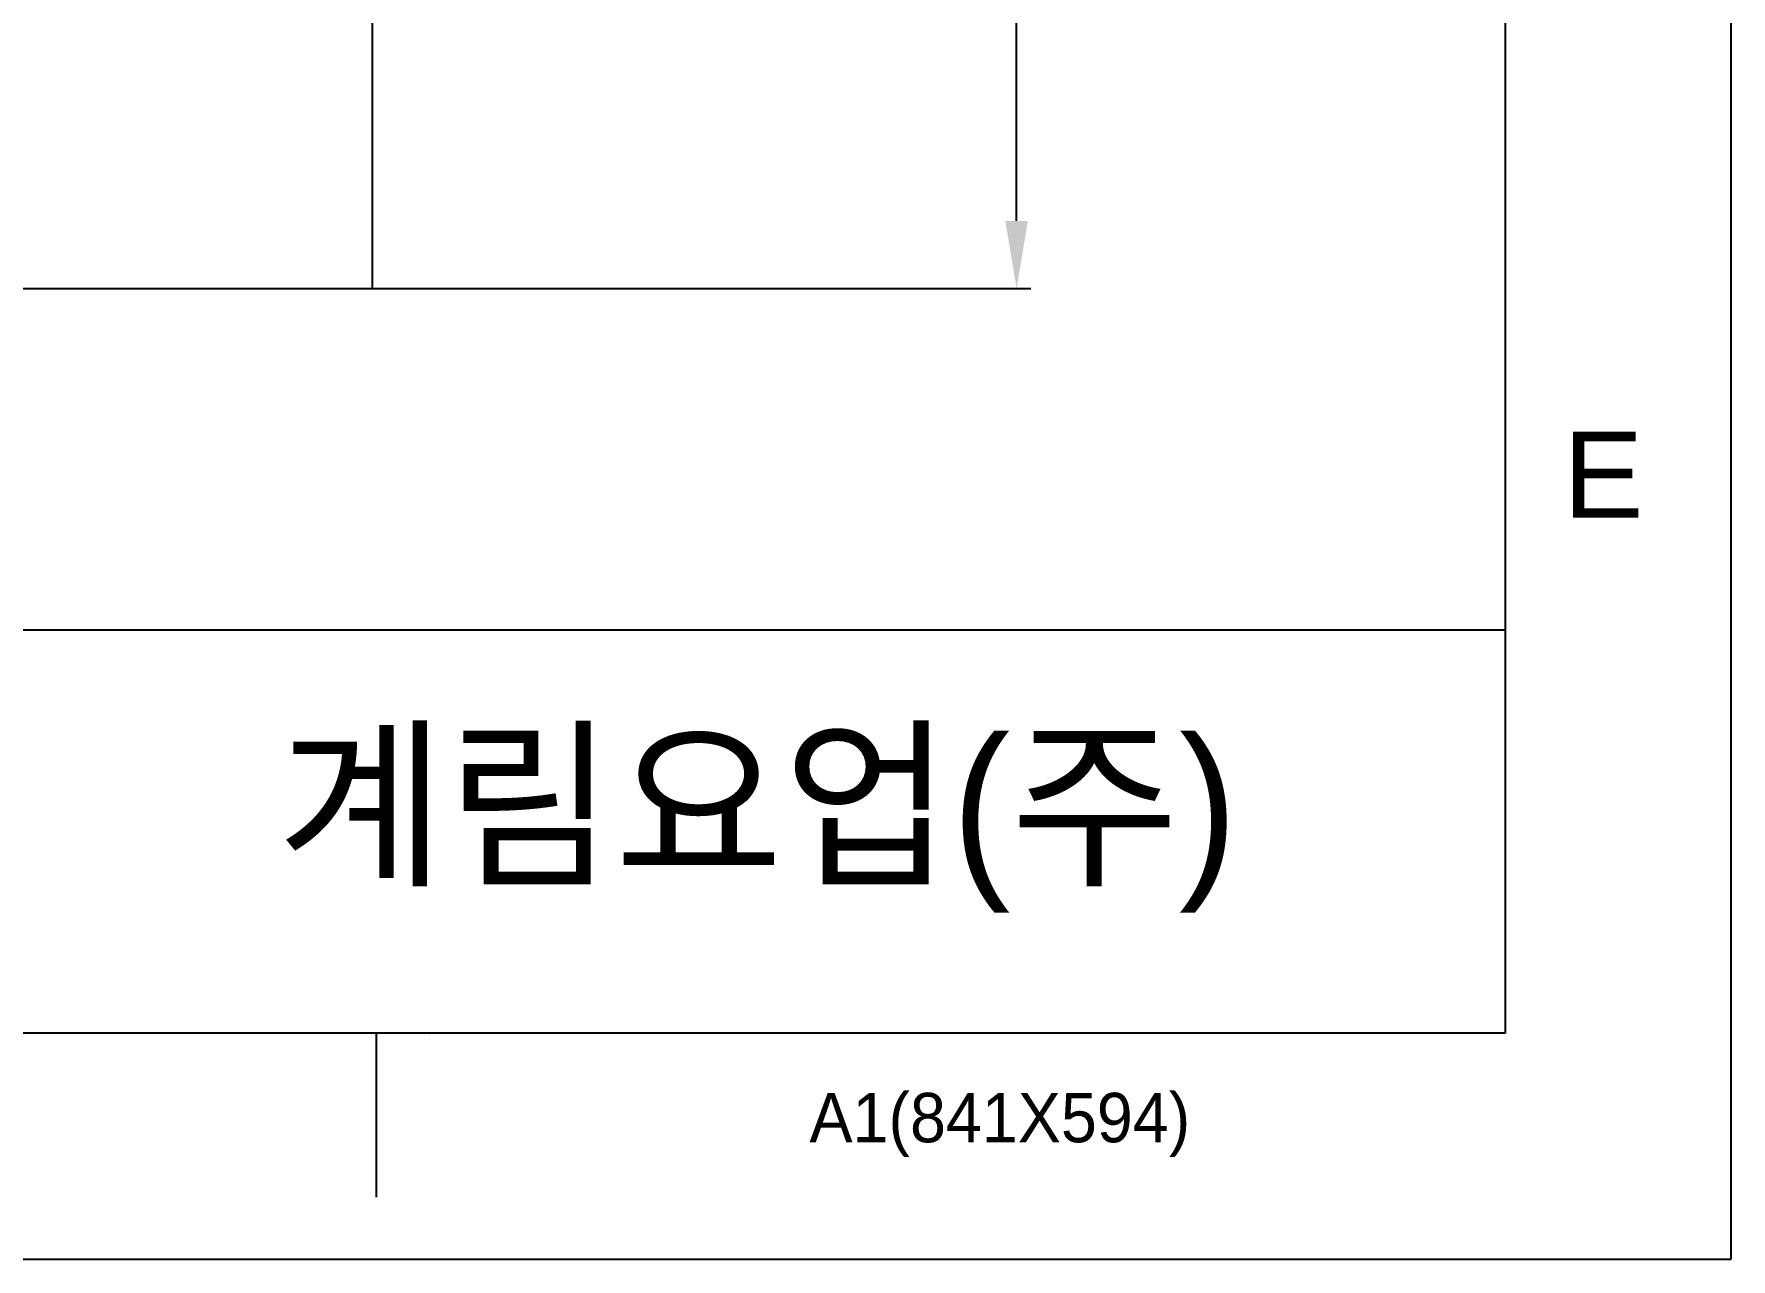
# Model space of a CAD drawing. Header units: millimetres. Extents: x 14221 to 15062, y 1145 to 1740.
# Drawn here: x 14911.5 to 15062, y 1145.1 to 1253.7 of the extents above; entities that cross this region are included whole.
import ezdxf

# ---------------------------------------------------------------- set-up
doc = ezdxf.new("R2010")
doc.units = ezdxf.units.MM
doc.linetypes.add('CENTERX2', pattern=[20.32, 12.7, -2.54, 2.54, -2.54])
for name, color, linetype in [('DIM', 3, 'Continuous'), ('FORM', 7, 'Continuous'), ('벽', 2, 'Continuous')]:
    doc.layers.add(name, color=color, linetype=linetype)
doc.layers.add('TEXT', color=2, linetype='Continuous', lineweight=13)
doc.styles.add('ROMANS', font='Gulim.ttf')
doc.styles.get("Standard").update_dxf_attribs({"font": 'arial.ttf'})
doc.dimstyles.new('ISO-25', dxfattribs={"dimtxt": 5, "dimasz": 5, "dimexe": 1.252, "dimexo": 0.625, "dimgap": 1, "dimtad": 1, "dimtoh": 1, "dimdec": 1, "dimdsep": 46, "dimtxsty": 'Standard', "dimcen": 0, "dimclrd": 3, "dimclre": 3, "dimclrt": 4, "dimadec": 0, "dimazin": 0, "dimtfac": 1, "dimtdec": 1, "dimtmove": 0, "dimatfit": 3, "dimfxl": 1, "dimarcsym": 0})

# ---------------------------------------------------------------- blocks, each defined once
blk = doc.blocks.new('*D48')
at = {"layer": 'DIM', "color": 3, "lineweight": -2, "transparency": 16777216}
for p, q in [((14988.22, 1351.67), (14999.91, 1351.67)), ((14998.66, 1345.67), (14998.66, 1296.82)), ((14998.66, 1237.11), (14998.66, 1285.96)), ((14942.15, 1231.11), (14999.91, 1231.11))]:
    blk.add_line(p, q, dxfattribs=at)
at = {"layer": 'DIM', "color": 3, "transparency": 16777216}
for points in [[(14997.66, 1345.67), (14999.66, 1345.67), (14998.66, 1351.67)], [(14997.66, 1237.11), (14999.66, 1237.11), (14998.66, 1231.11)]]:
    blk.add_solid(points, dxfattribs=at)
at = {"layer": 'DIM', "color": 4, "transparency": 16777216, "insert": (14998.66, 1291.39), "char_height": 6, "attachment_point": 5}
blk.add_mtext('(400)', dxfattribs=at)

msp = doc.modelspace()

# ---------------------------------------------------------------- linework, layer by layer
at = {"layer": 'FORM', "color": 7, "linetype": 'Continuous'}
for p, q in [((15062.02, 1145.05), (15062.02, 1739.76)), ((15041.99, 1719.74), (15041.99, 1165.08)), ((15041.99, 1165.08), (14241.04, 1165.08)), ((14941.88, 1165.08), (14941.88, 1150.53)), ((14221.02, 1145.05), (15062.02, 1145.05))]:
    msp.add_line(p, q, dxfattribs=at)
at = {"layer": 'FORM'}
msp.add_line((14397.18, 1200.84), (15041.99, 1200.84), dxfattribs=at)
msp.add_point((14946.58, 1165.08), dxfattribs=at)
at = {"layer": '벽'}
for p, q in [((14941.53, 1231.11), (14941.53, 1680.66)), ((14276.81, 1231.11), (14963.75, 1231.11))]:
    msp.add_line(p, q, dxfattribs=at)

# ---------------------------------------------------------------- texts
at = {"layer": 'FORM', "insert": (15050.69, 1214.6), "char_height": 7.63, "attachment_point": 5}
msp.add_mtext_dynamic_manual_height_columns('E', width=10.0119, gutter_width=12.51, heights=[0], dxfattribs=at)
at = {"layer": 'TEXT', "style": 'ROMANS'}
msp.add_text('A1(841X594)', height=4.3802, dxfattribs=at).set_placement((14980.29, 1155.41))
at = {"layer": 'TEXT', "linetype": 'CENTERX2', "insert": (14975.67, 1183.53), "char_height": 11.9189, "attachment_point": 5}
msp.add_mtext_dynamic_manual_height_columns('{\\fHYGothic-Medium|b0|i0|c129|p18;계림요업(주)}', width=143.0272, gutter_width=29.8, heights=[0], dxfattribs=at)

# ---------------------------------------------------------------- dimensions: what is measured, and where the dimension line sits
at = {"layer": 'DIM'}
dim = msp.add_linear_dim(base=(14998.66, 1231.11), p1=(14987.59, 1351.67), p2=(14941.53, 1231.11), angle=90, text='(400)', dimstyle='ISO-25', override={"dimtxt": 6, "dimasz": 6, "dimgap": 1.5, "dimtih": 1, "dimtmove": 2}, dxfattribs=at)
dim.commit()
dim.dimension.update_dxf_attribs({"geometry": '*D48', "text_midpoint": (14998.66, 1291.39)})

doc.saveas('drawing.dxf')
